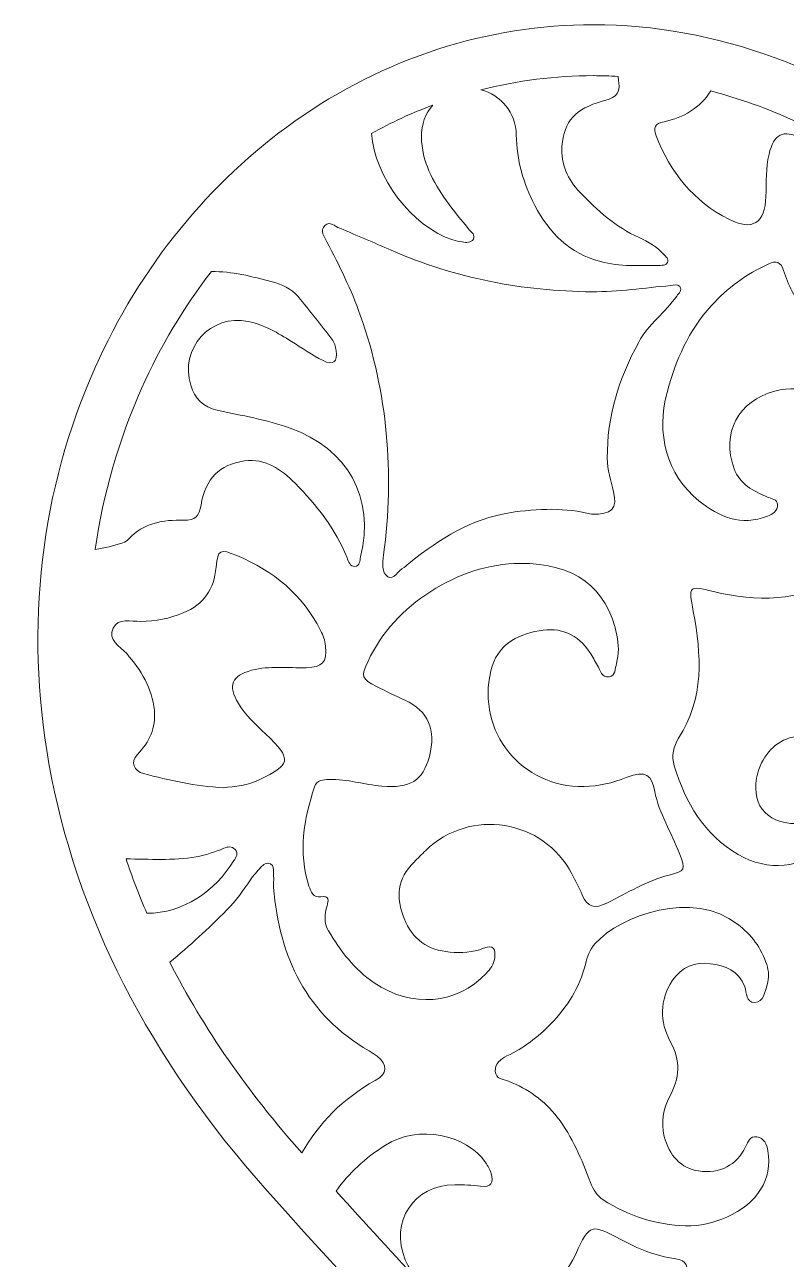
# Model space of a CAD drawing. Extents: x 16 to 8959, y -909 to -91.
# Drawn here: x 3480.9 to 3779.8, y -576.1 to -91.8 of the extents above; entities that cross this region are included whole.
import ezdxf

# ---------------------------------------------------------------- set-up
doc = ezdxf.new("R2010")
doc.units = 0
doc.header["$MEASUREMENT"] = 0
doc.layers.add('Layer 1', color=7, linetype='Continuous')

msp = doc.modelspace()

# ---------------------------------------------------------------- linework, layer by layer
at = {"layer": 'Layer 1', "lineweight": 0}
for points, knots in [([(4355.48, -226.33), (4337.85, -186.9), (4310.75, -153.49), (4277.11, -129.71), (4242.04, -104.91), (4201.53, -91.8), (4159.95, -91.8), (4112.05, -91.8), (4064.03, -109.39), (4021.06, -142.66), (3988.36, -167.98), (3958.49, -202.19), (3932, -244.61), (3905.52, -202.2), (3875.66, -168), (3842.95, -142.67), (3799.98, -109.4), (3751.95, -91.81), (3704.04, -91.8), (3662.47, -91.8), (3621.96, -104.91), (3586.9, -129.69), (3553.25, -153.47), (3526.15, -186.88), (3508.52, -226.31), (3487.14, -274.13), (3480.87, -327.84), (3490.41, -381.63), (3500.97, -441.15), (3529.77, -497.53), (3576, -549.22), (3729.89, -721.22), (3906.96, -885.08), (3908.74, -886.72), (3908.74, -886.72), (3932.01, -908.2), (3932.01, -908.2), (3932.01, -908.2), (3955.28, -886.71), (3955.28, -886.71), (3957.05, -885.08), (4134.13, -721.22), (4288.01, -549.22), (4334.24, -497.54), (4363.03, -441.16), (4373.59, -381.65), (4383.12, -327.86), (4376.86, -274.15), (4355.48, -226.33)], [0, 0, 0, 0, 1, 1, 1, 2, 2, 2, 3, 3, 3, 4, 4, 4, 5, 5, 5, 6, 6, 6, 7, 7, 7, 8, 8, 8, 9, 9, 9, 10, 10, 10, 11, 11, 11, 12, 12, 12, 13, 13, 13, 14, 14, 14, 15, 15, 15, 16, 16, 16, 16]), ([(3704.04, -111.8), (3704.04, -111.8), (3704.05, -111.8), (3704.06, -111.8), (3707.3, -111.8), (3710.54, -111.91), (3713.77, -112.08), (3713.82, -112.88), (3713.91, -113.69), (3714.05, -114.51), (3714.93, -119.64), (3711.43, -120.8), (3707.54, -121.87), (3697.04, -124.74), (3692.58, -129.53), (3691.74, -139.54), (3691.16, -146.5), (3694, -152.54), (3698.76, -157.49), (3705.59, -164.61), (3712.86, -171.2), (3722.04, -175.32), (3725.63, -176.93), (3729.02, -178.98), (3731.72, -181.94), (3732.54, -182.83), (3733.75, -183.69), (3733.11, -185.13), (3732.59, -186.3), (3731.32, -186.2), (3730.28, -186.21), (3722.42, -186.29), (3714.54, -186.79), (3706.8, -184.75), (3694.69, -181.56), (3686.74, -173.43), (3681.11, -162.75), (3676.56, -154.1), (3673.99, -144.87), (3673.8, -135), (3673.63, -126.33), (3667.75, -119.31), (3659.94, -117.38), (3674.33, -113.69), (3689.11, -111.8), (3704.04, -111.8)], [0, 0, 0, 0, 1, 1, 1, 2, 2, 2, 3, 3, 3, 4, 4, 4, 5, 5, 5, 6, 6, 6, 7, 7, 7, 8, 8, 8, 9, 9, 9, 10, 10, 10, 11, 11, 11, 12, 12, 12, 13, 13, 13, 14, 14, 14, 15, 15, 15, 15]), ([(3731.8, -129.86), (3739.51, -128.28), (3745.82, -124.52), (3750.12, -117.81), (3772.4, -123.61), (3794.33, -133.56), (3815.26, -147.41), (3814.97, -148), (3814.67, -148.58), (3814.34, -149.16), (3810.59, -155.53), (3806.38, -155.92), (3801.99, -149.97), (3797.63, -144.08), (3792.24, -139.54), (3785.71, -136.34), (3778.49, -132.79), (3774.85, -134.68), (3773, -142.61), (3771.72, -148.08), (3771.99, -153.62), (3771.8, -159.15), (3771.44, -169.67), (3766.57, -172.85), (3757.25, -168.12), (3743.42, -161.09), (3734.21, -149.78), (3728.68, -135.37), (3727.43, -132.12), (3728.12, -130.62), (3731.8, -129.86)], [0, 0, 0, 0, 1, 1, 1, 2, 2, 2, 3, 3, 3, 4, 4, 4, 5, 5, 5, 6, 6, 6, 7, 7, 7, 8, 8, 8, 9, 9, 9, 10, 10, 10, 10]), ([(3646.37, -160.93), (3649.13, -164.88), (3652.37, -168.49), (3655.38, -172.26), (3656.24, -173.34), (3657.84, -174.33), (3656.96, -175.89), (3656.05, -177.5), (3654.23, -177.34), (3652.6, -177.05), (3651.37, -176.83), (3650.12, -176.63), (3648.94, -176.24), (3632.84, -171.06), (3618.22, -151.52), (3616.95, -134.44), (3624.78, -130.14), (3632.84, -126.43), (3641.07, -123.34), (3638.2, -126.65), (3636.5, -130.99), (3636.57, -135.84), (3636.69, -145.4), (3641.11, -153.39), (3646.37, -160.93)], [0, 0, 0, 0, 1, 1, 1, 2, 2, 2, 3, 3, 3, 4, 4, 4, 5, 5, 5, 6, 6, 6, 7, 7, 7, 8, 8, 8, 8]), ([(3897.21, -228.66), (3895.74, -230.63), (3893.97, -232.48), (3891.88, -234.15), (3889.69, -235.91), (3887.33, -238.96), (3884.6, -237.57), (3881.79, -236.13), (3883.41, -232.4), (3883.34, -229.67), (3883.31, -228.44), (3883.82, -227.22), (3883.99, -225.98), (3885.11, -217.57), (3884.17, -209.54), (3876.75, -204.28), (3869.03, -198.82), (3860.41, -199.17), (3852.35, -203.58), (3839.58, -210.56), (3834.49, -222.5), (3834.36, -236.23), (3834.24, -249.48), (3840.28, -259.99), (3852.42, -266.29), (3856.38, -268.34), (3860.5, -270.09), (3864.6, -271.86), (3867.15, -272.96), (3868.28, -274.32), (3866.92, -277.22), (3862.14, -287.37), (3855.87, -296.87), (3853.54, -308.12), (3852.91, -311.16), (3850.24, -311.14), (3847.89, -310.21), (3844.57, -308.9), (3841.35, -307.34), (3838.12, -305.81), (3831.78, -302.81), (3825.29, -300.25), (3818.17, -300.08), (3813.88, -299.98), (3812.83, -297.8), (3813.94, -294.14), (3814.93, -290.9), (3815.7, -287.45), (3817.4, -284.59), (3827.31, -267.87), (3812.63, -238.97), (3792.25, -235.59), (3786.52, -234.64), (3780.94, -234.09), (3775.27, -235.58), (3760.89, -239.37), (3754.2, -252.02), (3759.29, -265.98), (3761.52, -272.1), (3766.8, -274.77), (3772.35, -277.09), (3773.93, -277.75), (3776.29, -277.9), (3776.36, -280.09), (3776.44, -282.54), (3774.37, -283.86), (3772.35, -284.64), (3762.1, -288.58), (3753.31, -284.93), (3745.51, -278.6), (3732.61, -268.11), (3728.68, -252.12), (3732.98, -236.04), (3736.38, -223.31), (3741.49, -211.83), (3750.34, -202.06), (3756.67, -195.07), (3764.13, -189.67), (3772.68, -185.71), (3775.76, -184.28), (3777.58, -184.79), (3778.72, -188.27), (3780.57, -193.89), (3783.16, -199.21), (3786.73, -203.98), (3791.86, -210.85), (3804.06, -213.27), (3812.52, -209.13), (3818.54, -206.19), (3822.38, -196.44), (3820.37, -188.49), (3819.41, -184.69), (3817.88, -181.04), (3816.61, -177.32), (3814.51, -171.14), (3816.56, -166.94), (3822.72, -164.63), (3825.8, -163.48), (3829, -163.39), (3832.23, -163.43), (3833.79, -163.44), (3835.35, -163.44), (3836.91, -163.44), (3858.38, -181.06), (3878.52, -202.86), (3897.21, -228.66)], [0, 0, 0, 0, 1, 1, 1, 2, 2, 2, 3, 3, 3, 4, 4, 4, 5, 5, 5, 6, 6, 6, 7, 7, 7, 8, 8, 8, 9, 9, 9, 10, 10, 10, 11, 11, 11, 12, 12, 12, 13, 13, 13, 14, 14, 14, 15, 15, 15, 16, 16, 16, 17, 17, 17, 18, 18, 18, 19, 19, 19, 20, 20, 20, 21, 21, 21, 22, 22, 22, 23, 23, 23, 24, 24, 24, 25, 25, 25, 26, 26, 26, 27, 27, 27, 28, 28, 28, 29, 29, 29, 30, 30, 30, 31, 31, 31, 32, 32, 32, 33, 33, 33, 34, 34, 34, 35, 35, 35, 35]), ([(3598.7, -170.59), (3600.67, -168.67), (3602.69, -170.93), (3604.53, -171.68), (3611.32, -174.46), (3618.05, -177.37), (3624.77, -180.3), (3649.86, -191.25), (3676.22, -196.35), (3703.46, -196.58), (3713.78, -196.67), (3724.11, -195.02), (3734.44, -194.15), (3735.66, -194.05), (3737.14, -193.34), (3737.98, -194.49), (3739.07, -195.98), (3737.6, -197.14), (3736.83, -198.24), (3732.33, -204.68), (3725.69, -209.25), (3721.84, -216.37), (3714.14, -230.64), (3709.31, -245.52), (3709.53, -261.9), (3709.6, -266.48), (3710.93, -270.7), (3712, -275.03), (3713.59, -281.49), (3711.45, -284.08), (3703.32, -283.82), (3693.6, -281.27), (3682.41, -281.5), (3671.19, -283.29), (3656.2, -285.69), (3643.87, -293.45), (3632.25, -302.65), (3631.41, -303.32), (3630.71, -304.23), (3629.77, -304.69), (3627.47, -305.82), (3625.8, -309.93), (3623.35, -308.35), (3620.92, -306.8), (3621.36, -302.92), (3621.76, -299.84), (3625.94, -267.77), (3623.42, -236.35), (3612.6, -205.74), (3609.07, -195.76), (3604.33, -186.34), (3599.51, -176.95), (3598.49, -174.96), (3596.58, -172.66), (3598.7, -170.59)], [0, 0, 0, 0, 1, 1, 1, 2, 2, 2, 3, 3, 3, 4, 4, 4, 5, 5, 5, 6, 6, 6, 7, 7, 7, 8, 8, 8, 9, 9, 9, 10, 10, 10, 11, 11, 11, 12, 12, 12, 13, 13, 13, 14, 14, 14, 15, 15, 15, 16, 16, 16, 17, 17, 17, 18, 18, 18, 18]), ([(3554.14, -188.68), (3562.19, -188.44), (3570.1, -190.61), (3578.01, -192.71), (3581.82, -193.72), (3585.55, -195.36), (3588.15, -198.46), (3592.74, -203.92), (3597.14, -209.54), (3601.45, -215.22), (3602.38, -216.43), (3602.9, -218.13), (3603.12, -219.67), (3603.74, -224.05), (3601.91, -225.55), (3597.97, -223.55), (3593.69, -221.36), (3589.68, -218.63), (3585.58, -216.07), (3580.26, -212.74), (3574.86, -209.55), (3568.63, -208.23), (3553.9, -205.12), (3541.57, -218.82), (3546.06, -233.27), (3547.67, -238.45), (3550.91, -241.8), (3556.41, -243.01), (3566.01, -245.13), (3575.72, -246.77), (3585.04, -250.07), (3607.73, -258.09), (3618.31, -277.24), (3612.7, -300.53), (3612.35, -301.99), (3612.47, -304.21), (3610.43, -304.32), (3608.58, -304.42), (3607.95, -302.41), (3607.38, -300.98), (3602.84, -289.64), (3595.49, -280.21), (3586.99, -271.7), (3581.61, -266.32), (3575.41, -261.79), (3567.12, -262.95), (3557.36, -264.31), (3551.81, -269.78), (3550.09, -280.23), (3549.36, -284.64), (3547.82, -286.34), (3543.27, -286.21), (3535.25, -285.99), (3527.53, -287.19), (3521.68, -293.63), (3521.11, -294.27), (3520.25, -294.77), (3519.42, -295.04), (3515.8, -296.23), (3512.19, -297.13), (3508.58, -297.68), (3511.71, -275.8), (3517.79, -254.56), (3526.78, -234.47), (3534.18, -217.93), (3543.39, -202.57), (3554.14, -188.68)], [0, 0, 0, 0, 1, 1, 1, 2, 2, 2, 3, 3, 3, 4, 4, 4, 5, 5, 5, 6, 6, 6, 7, 7, 7, 8, 8, 8, 9, 9, 9, 10, 10, 10, 11, 11, 11, 12, 12, 12, 13, 13, 13, 14, 14, 14, 15, 15, 15, 16, 16, 16, 17, 17, 17, 18, 18, 18, 19, 19, 19, 20, 20, 20, 21, 21, 21, 22, 22, 22, 22]), ([(3564.75, -358.07), (3567.58, -362.66), (3571.5, -366.3), (3575.41, -370.03), (3586.41, -380.5), (3584.89, -382), (3573.21, -387.96), (3568.49, -390.36), (3563.23, -390.56), (3558.86, -391.14), (3547.66, -390.61), (3537.58, -388.16), (3527.54, -385.59), (3523.65, -384.59), (3522.29, -381.11), (3525.1, -378.17), (3529.86, -373.17), (3532.42, -367.61), (3531.76, -360.82), (3530.92, -352.11), (3526.55, -345), (3520.9, -338.54), (3518.33, -335.6), (3513.19, -333.27), (3515.59, -328.5), (3517.64, -324.4), (3522.61, -325.94), (3526.38, -325.91), (3532.21, -325.85), (3537.74, -324.78), (3543.1, -322.55), (3551.13, -319.22), (3555.22, -313.41), (3556.01, -304.59), (3556.65, -297.54), (3557.55, -297.37), (3564.17, -300.09), (3578.57, -306.02), (3589.88, -315.42), (3597.02, -329.47), (3597.99, -331.39), (3598.77, -333.38), (3598.95, -335.57), (3599.52, -342.08), (3597.86, -343.84), (3591.32, -344.05), (3584.19, -344.28), (3576.99, -343.19), (3569.95, -345.07), (3562.11, -347.15), (3560.46, -351.1), (3564.75, -358.07)], [0, 0, 0, 0, 1, 1, 1, 2, 2, 2, 3, 3, 3, 4, 4, 4, 5, 5, 5, 6, 6, 6, 7, 7, 7, 8, 8, 8, 9, 9, 9, 10, 10, 10, 11, 11, 11, 12, 12, 12, 13, 13, 13, 14, 14, 14, 15, 15, 15, 16, 16, 16, 17, 17, 17, 17]), ([(3597.14, -433.95), (3594.17, -434.38), (3593.17, -431.97), (3592.44, -429.72), (3588.12, -416.47), (3590.49, -403.57), (3594.61, -390.8), (3595.5, -388.05), (3597.98, -388.01), (3600.37, -387.91), (3607.42, -387.62), (3614.12, -389.98), (3621.08, -390.53), (3632.14, -391.4), (3637.1, -388.51), (3639.69, -378.87), (3642.51, -368.36), (3639.34, -361.08), (3630.06, -356.76), (3626.34, -355.02), (3622.61, -353.28), (3618.93, -351.44), (3613.12, -348.54), (3612.8, -347.49), (3615.63, -341.44), (3625.9, -319.44), (3651.03, -303.31), (3675.3, -303.12), (3696.51, -302.96), (3709.42, -312.52), (3713.28, -331.24), (3714.05, -334.97), (3714.13, -338.7), (3713.12, -342.39), (3712.58, -344.37), (3712.83, -347.25), (3710.25, -347.65), (3707.33, -348.1), (3706.84, -345.01), (3705.65, -343.15), (3704.6, -341.5), (3703.82, -339.66), (3702.73, -338.04), (3697.94, -330.92), (3691.14, -328.01), (3682.8, -329.53), (3673.68, -331.2), (3666.27, -335.25), (3663.85, -345.27), (3658.09, -369.15), (3675.9, -391.09), (3700.39, -390.67), (3706.29, -390.57), (3711.57, -389.27), (3716.95, -387.12), (3724.96, -383.93), (3726.89, -386.41), (3728.13, -392.59), (3729.87, -401.23), (3734.7, -408.78), (3737.83, -416.95), (3740.3, -423.38), (3740.21, -423.78), (3733.78, -425.41), (3724.99, -427.64), (3717.38, -432.45), (3709.38, -436.4), (3704.69, -438.71), (3701.68, -438.11), (3699.65, -433.13), (3698.51, -430.32), (3697.03, -427.64), (3695.64, -424.95), (3684.56, -403.55), (3655.5, -398.91), (3638.26, -415.77), (3636.72, -417.27), (3635.23, -418.82), (3633.69, -420.31), (3627.02, -426.77), (3626.52, -434.31), (3629.79, -442.5), (3633.03, -450.63), (3639.16, -454.93), (3647.77, -455.62), (3652.23, -455.98), (3656.7, -455.86), (3660.97, -454.08), (3665.05, -452.38), (3665.72, -454.79), (3665.35, -458.01), (3665.07, -460.42), (3663.59, -462.24), (3661.98, -463.98), (3650.65, -476.23), (3632.67, -477.68), (3618.01, -467.65), (3610.28, -462.37), (3604.78, -455.21), (3600.09, -447.3), (3598.19, -444.08), (3598.64, -440.81), (3599.55, -437.44), (3600.08, -435.49), (3600.67, -433.44), (3597.14, -433.95)], [0, 0, 0, 0, 1, 1, 1, 2, 2, 2, 3, 3, 3, 4, 4, 4, 5, 5, 5, 6, 6, 6, 7, 7, 7, 8, 8, 8, 9, 9, 9, 10, 10, 10, 11, 11, 11, 12, 12, 12, 13, 13, 13, 14, 14, 14, 15, 15, 15, 16, 16, 16, 17, 17, 17, 18, 18, 18, 19, 19, 19, 20, 20, 20, 21, 21, 21, 22, 22, 22, 23, 23, 23, 24, 24, 24, 25, 25, 25, 26, 26, 26, 27, 27, 27, 28, 28, 28, 29, 29, 29, 30, 30, 30, 31, 31, 31, 32, 32, 32, 33, 33, 33, 34, 34, 34, 35, 35, 35, 35]), ([(3743.26, -321.99), (3741.36, -311.75), (3741.36, -311.84), (3751.15, -314.19), (3768.19, -318.27), (3784.79, -318.34), (3800.22, -308.4), (3803.36, -306.37), (3806.88, -305.83), (3810.53, -306.82), (3825.1, -310.74), (3836.96, -318.69), (3845.21, -331.35), (3853.67, -344.35), (3851.95, -357.23), (3841, -367.64), (3839.05, -369.49), (3836.97, -371.94), (3834.09, -370.13), (3831.65, -368.6), (3833.04, -365.89), (3833.56, -363.71), (3834.45, -360.04), (3835.16, -356.38), (3834.99, -352.58), (3834.69, -345.58), (3830.99, -341.28), (3824.11, -339.99), (3813.38, -337.98), (3803.31, -342.44), (3800.56, -352.87), (3797.83, -363.25), (3792.71, -368.83), (3782.3, -371.28), (3775.53, -372.87), (3770.69, -378.08), (3768.65, -385.25), (3765.34, -396.91), (3771.5, -405.17), (3783.64, -405.23), (3784.71, -405.23), (3785.79, -405.23), (3786.86, -405.23), (3786.86, -405.19), (3786.86, -405.15), (3786.86, -405.11), (3787.93, -405.11), (3789.01, -405.04), (3790.08, -405.12), (3792.48, -405.3), (3795.61, -404.1), (3796.92, -406.81), (3798.41, -409.86), (3795.88, -412.22), (3794.02, -414.31), (3786.47, -422.82), (3772.41, -424.09), (3760.92, -417.34), (3747.46, -409.44), (3740.18, -397.02), (3735.79, -382.56), (3734.63, -378.74), (3735.5, -374.78), (3737.51, -371.69), (3747.68, -356), (3746.44, -339.15), (3743.26, -321.99)], [0, 0, 0, 0, 1, 1, 1, 2, 2, 2, 3, 3, 3, 4, 4, 4, 5, 5, 5, 6, 6, 6, 7, 7, 7, 8, 8, 8, 9, 9, 9, 10, 10, 10, 11, 11, 11, 12, 12, 12, 13, 13, 13, 14, 14, 14, 15, 15, 15, 16, 16, 16, 17, 17, 17, 18, 18, 18, 19, 19, 19, 20, 20, 20, 21, 21, 21, 22, 22, 22, 22]), ([(3520.64, -419.1), (3529.85, -419.06), (3539.07, -419.89), (3548.24, -418.25), (3551.97, -417.57), (3555.5, -416.36), (3558.97, -414.91), (3560.57, -414.24), (3562.19, -414.01), (3563.46, -415.36), (3564.91, -416.88), (3563.8, -418.42), (3562.98, -419.75), (3555.67, -431.64), (3543.06, -440.43), (3528.79, -440.38), (3525.78, -433.34), (3523.06, -426.25), (3520.64, -419.1)], [0, 0, 0, 0, 1, 1, 1, 2, 2, 2, 3, 3, 3, 4, 4, 4, 5, 5, 5, 6, 6, 6, 6]), ([(3537.81, -459.58), (3545.59, -453.23), (3553.04, -446.36), (3560.23, -439.09), (3563.78, -435.49), (3566.65, -431.43), (3569.46, -427.28), (3570.65, -425.51), (3572.09, -423.9), (3573.56, -422.35), (3574.53, -421.33), (3575.73, -420.29), (3577.33, -421.04), (3578.72, -421.69), (3578.53, -423.12), (3578.56, -424.34), (3578.62, -426.3), (3578.58, -428.27), (3578.58, -430.24), (3580.72, -457.66), (3591.48, -480.05), (3616.02, -494.41), (3617.1, -495.04), (3618.19, -495.68), (3619.17, -496.46), (3623.53, -499.94), (3623.33, -503.22), (3618.47, -505.96), (3605.65, -513.18), (3596.21, -522.8), (3589.63, -534.43), (3568.35, -510.43), (3551.04, -485.42), (3537.81, -459.58)], [0, 0, 0, 0, 1, 1, 1, 2, 2, 2, 3, 3, 3, 4, 4, 4, 5, 5, 5, 6, 6, 6, 7, 7, 7, 8, 8, 8, 9, 9, 9, 10, 10, 10, 11, 11, 11, 11]), ([(3734.26, -490.66), (3738.48, -498.39), (3737.89, -505.01), (3733.99, -512.36), (3731.47, -517.12), (3730.54, -522.35), (3731.91, -527.94), (3733.71, -535.32), (3738.58, -540.57), (3745.31, -541.47), (3753.8, -542.62), (3760.25, -539.34), (3763.83, -532), (3764.78, -530.05), (3765.56, -527.7), (3768.25, -528.12), (3771.16, -528.58), (3772.07, -531.04), (3772.55, -533.63), (3774.53, -544.4), (3768.37, -554.47), (3756.39, -559.6), (3751.28, -561.79), (3745.91, -563.2), (3740.24, -563), (3728.53, -562.62), (3717.78, -559.22), (3707.94, -552.82), (3705.36, -551.13), (3704.02, -548.8), (3702.98, -546.07), (3699.53, -537.05), (3695.87, -528.13), (3689.9, -520.36), (3684.85, -513.78), (3678.37, -509.29), (3670.71, -506.3), (3668.66, -505.49), (3665.71, -505.46), (3665.54, -502.43), (3665.37, -499.33), (3667.67, -497.53), (3670.13, -496.37), (3676.7, -493.3), (3682.28, -489.03), (3687.33, -483.82), (3693.83, -477.11), (3698.64, -469.59), (3700.92, -460.48), (3701.66, -457.53), (3702.63, -454.66), (3704.73, -452.3), (3714.65, -441.15), (3743.24, -431.07), (3760.67, -444.66), (3766.07, -448.87), (3769.97, -453.98), (3772.08, -460.49), (3772.94, -463.12), (3773.11, -465.75), (3772.28, -468.39), (3771.38, -471.25), (3770.96, -475.12), (3767.4, -475.34), (3763.94, -475.55), (3764.24, -471.55), (3763.45, -469.25), (3761.21, -462.75), (3755.75, -461.04), (3750.03, -460.18), (3743.94, -459.26), (3738.72, -461.45), (3735.17, -466.7), (3729.93, -474.46), (3730.09, -482.99), (3734.26, -490.66)], [0, 0, 0, 0, 1, 1, 1, 2, 2, 2, 3, 3, 3, 4, 4, 4, 5, 5, 5, 6, 6, 6, 7, 7, 7, 8, 8, 8, 9, 9, 9, 10, 10, 10, 11, 11, 11, 12, 12, 12, 13, 13, 13, 14, 14, 14, 15, 15, 15, 16, 16, 16, 17, 17, 17, 18, 18, 18, 19, 19, 19, 20, 20, 20, 21, 21, 21, 22, 22, 22, 23, 23, 23, 24, 24, 24, 25, 25, 25, 25]), ([(3661.77, -538.2), (3662.65, -539.52), (3663.5, -540.96), (3663.95, -542.47), (3664.98, -546), (3664.11, -548.03), (3659.81, -547.47), (3656.45, -547.03), (3653.03, -546.92), (3649.64, -546.92), (3633.65, -546.89), (3624.04, -561.48), (3630.22, -576.3), (3635.7, -589.43), (3651.56, -596.8), (3667.83, -595.01), (3681.85, -593.47), (3691.18, -586.84), (3697.13, -574.07), (3702.73, -562.05), (3703.2, -562.23), (3714.6, -568.28), (3721.44, -571.9), (3728.5, -574.89), (3736.24, -575.91), (3740.81, -576.51), (3741.78, -579.38), (3739.71, -582.75), (3733.74, -592.48), (3730.16, -603.14), (3726.7, -613.87), (3725.68, -617.03), (3724, -617.59), (3721.05, -616.24), (3715, -613.46), (3708.68, -611.63), (3701.97, -611.19), (3689.93, -610.39), (3679.19, -615.57), (3672.06, -623.87), (3649.12, -599.66), (3625.91, -574.68), (3603.09, -549.42), (3608.01, -542.46), (3614.48, -536.43), (3622.51, -531.32), (3635.28, -523.21), (3654.36, -527.1), (3661.77, -538.2)], [0, 0, 0, 0, 1, 1, 1, 2, 2, 2, 3, 3, 3, 4, 4, 4, 5, 5, 5, 6, 6, 6, 7, 7, 7, 8, 8, 8, 9, 9, 9, 10, 10, 10, 11, 11, 11, 12, 12, 12, 13, 13, 13, 14, 14, 14, 15, 15, 15, 16, 16, 16, 16])]:
    msp.add_open_spline(points, degree=3, knots=knots, dxfattribs=at)

doc.saveas('drawing.dxf')
